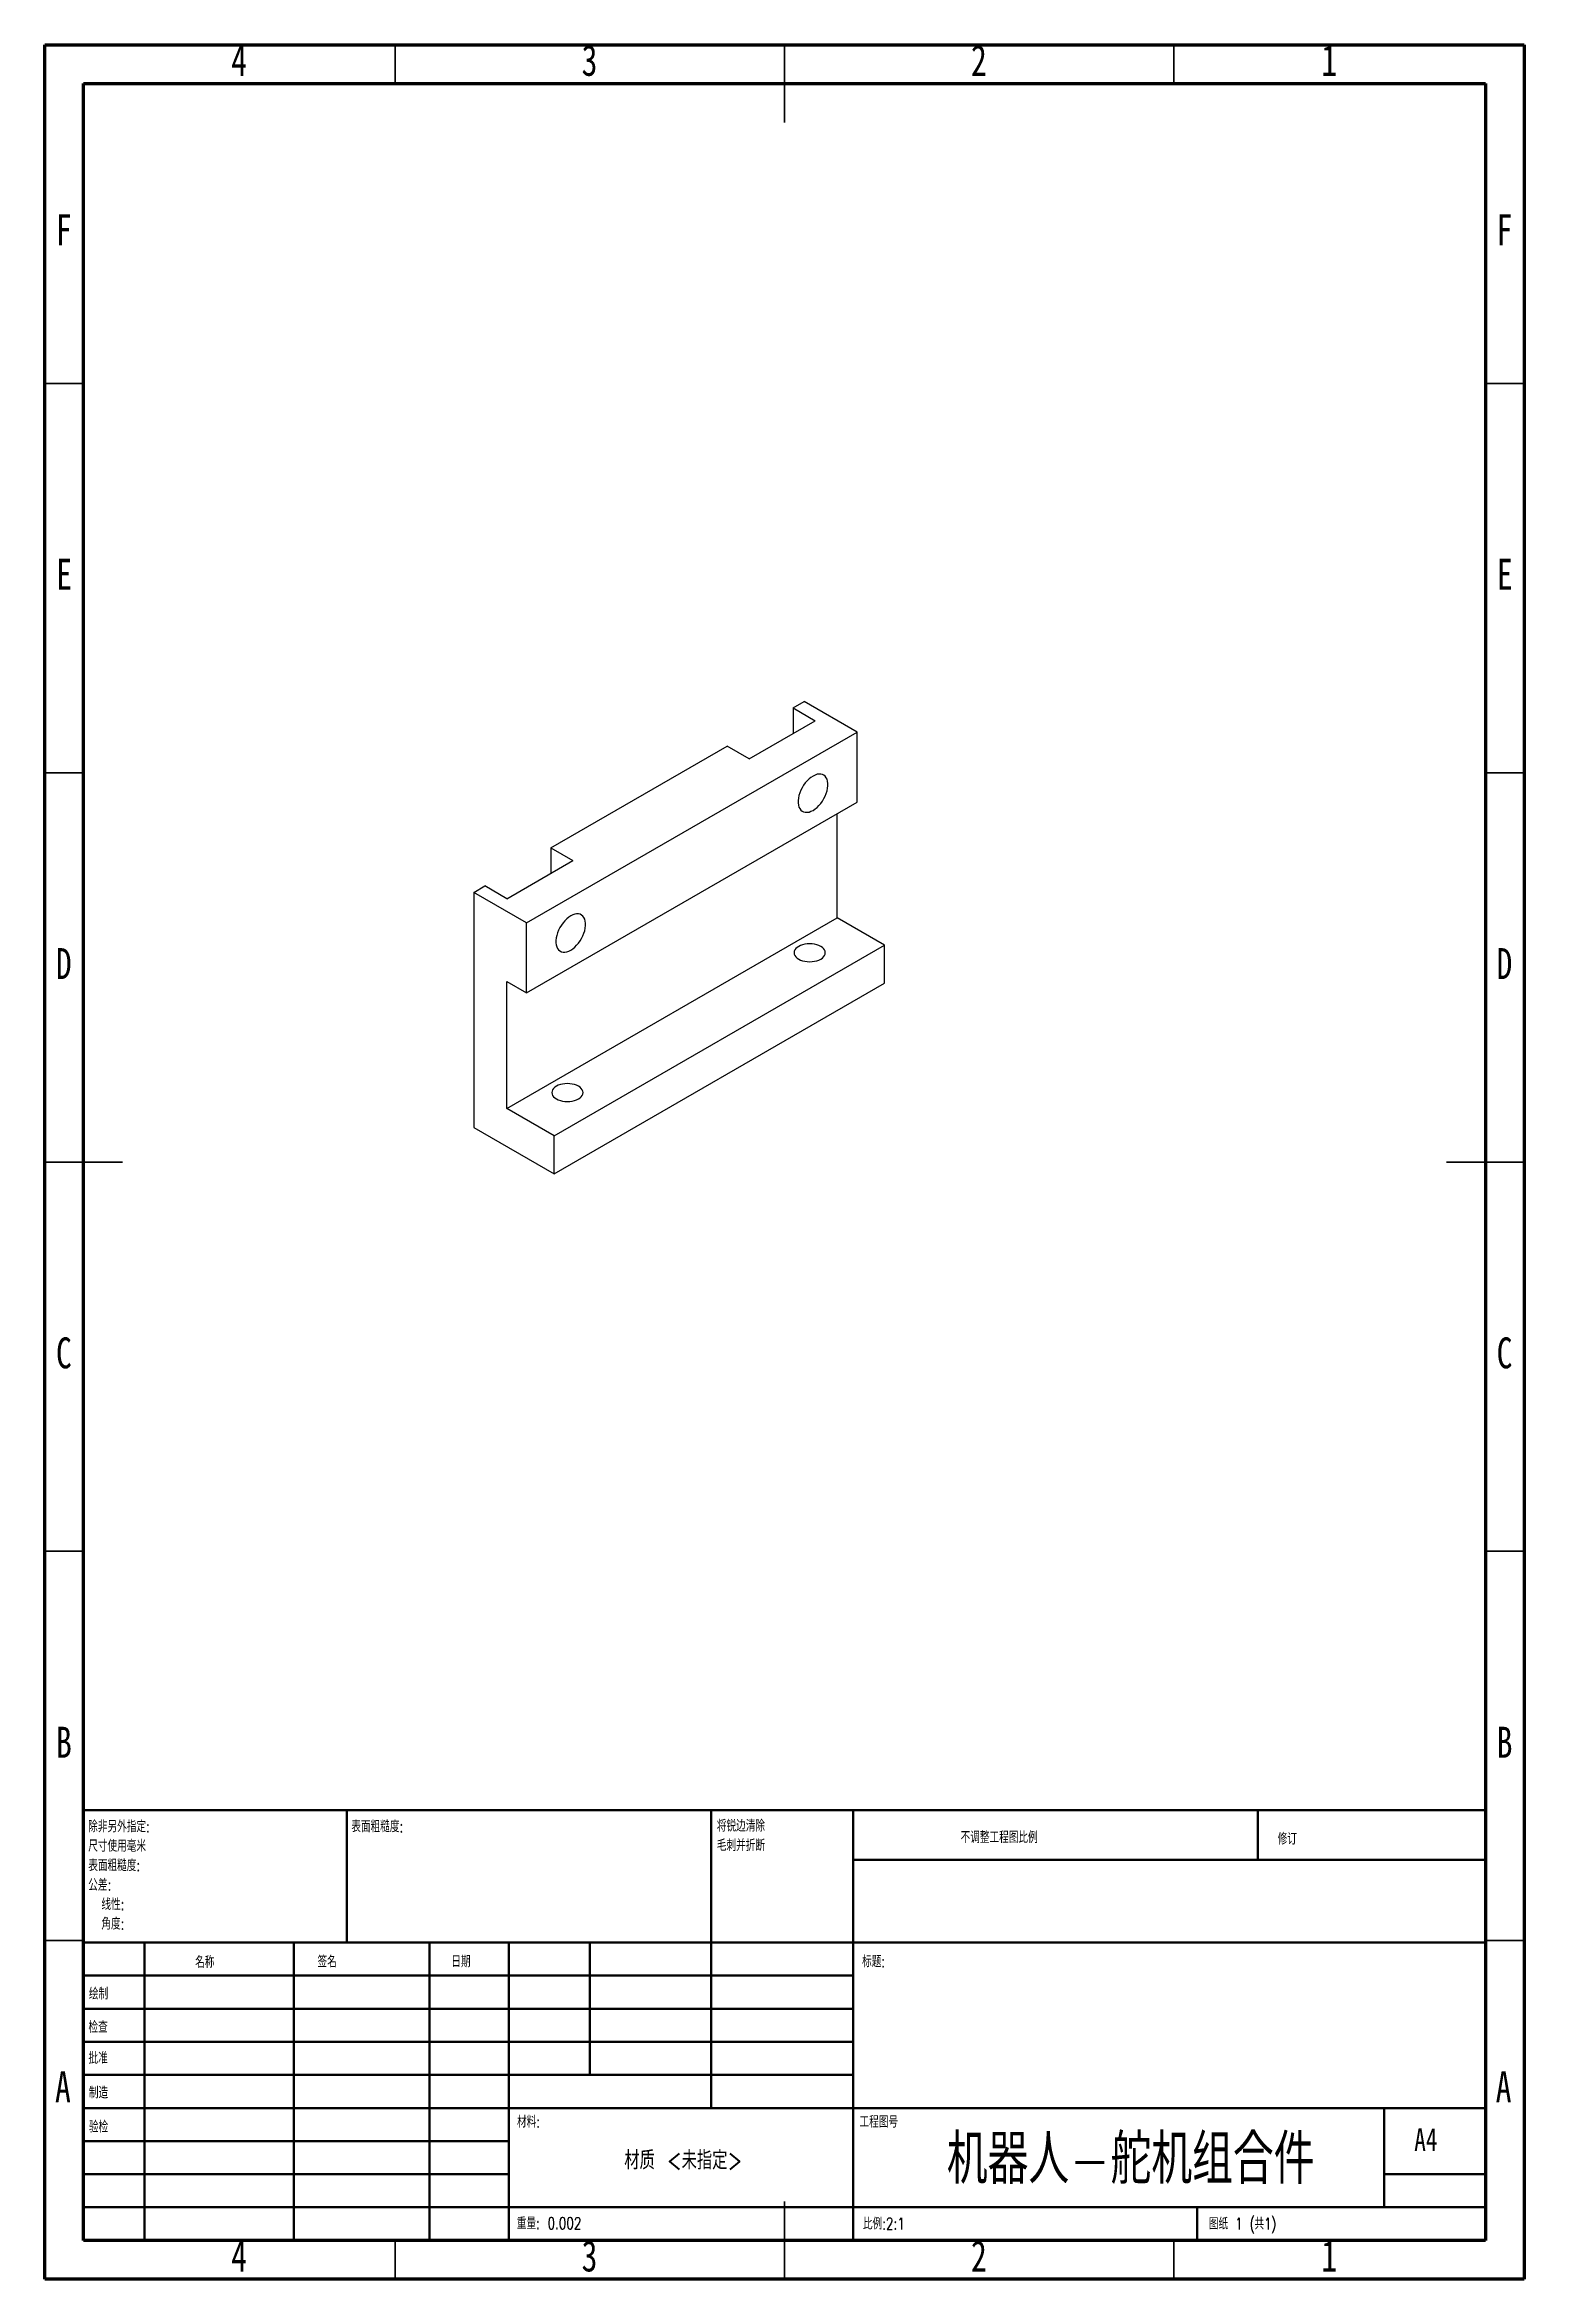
# Model space of a CAD drawing. Header units: millimetres. Extents: x 15 to 205, y 5 to 292.
import ezdxf

# ---------------------------------------------------------------- set-up
doc = ezdxf.new("R2010")
doc.units = ezdxf.units.MM
doc.styles.add('SLDTEXTSTYLE0', font='TXT', dxfattribs={"width": 0.75})
doc.styles.add('SLDTEXTSTYLE1', font='TXT', dxfattribs={"width": 0.75, "bigfont": 'bigfont'})
doc.styles.add('SLDTEXTSTYLE2', font='TXT', dxfattribs={"width": 0.694444, "bigfont": 'bigfont'})

# ---------------------------------------------------------------- blocks, each defined once
blk = doc.blocks.new('SW_NOTE_0')
at = {"color": 0, "linetype": 'Continuous', "lineweight": 0, "char_height": 1.5, "attachment_point": 1, "style": 'SLDTEXTSTYLE1'}
for s, insert in [('\\M+18F9C\\M+194F1另\\M+18A4F\\M+18E77\\M+192E8:', (0, 1.93)), ('\\M+18EDA\\M+190A1\\M+18E67\\M+19770\\M+19F7C\\M+195C4', (0, -0.57)), ('\\M+1955C\\M+196CA\\M+19165糙\\M+19378:', (0, -3.07)), ('\\M+18CF6\\M+18DB7:', (0, -5.57)), ('线\\M+190AB:', (1.69, -8.07)), ('\\M+18A70\\M+19378:', (1.69, -10.57))]:
    blk.add_mtext(s, dxfattribs=dict(at, insert=insert))
blk = doc.blocks.new('SW_NOTE_1')
at = {"color": 0, "linetype": 'Continuous', "lineweight": 0, "char_height": 1.5, "attachment_point": 1, "style": 'SLDTEXTSTYLE1'}
for s, insert in [('\\M+18FAB锐边\\M+190B4\\M+18F9C', (0, 1.93)), ('\\M+196D1\\M+18E68\\M+19BF3\\M+190DC\\M+19266', (0, -0.57))]:
    blk.add_mtext(s, dxfattribs=dict(at, insert=insert))

msp = doc.modelspace()

# ---------------------------------------------------------------- linework, layer by layer
at = {"color": 7, "linetype": 'Continuous', "lineweight": 70}
for p, q in [((15, 5), (15, 292)), ((15, 292), (205, 292)), ((205, 292), (205, 5)), ((20, 10), (20, 287)), ((20, 287), (200, 287)), ((200, 287), (200, 10)), ((200, 10), (20, 10)), ((205, 5), (15, 5))]:
    msp.add_line(p, q, dxfattribs=at)
at = {"color": 7, "linetype": 'Continuous', "lineweight": 35}
for p, q in [((60, 287), (60, 292)), ((110, 292), (110, 282)), ((110, 287), (110, 292)), ((160, 287), (160, 292)), ((20, 248.5), (15, 248.5)), ((200, 248.5), (205, 248.5)), ((20, 198.5), (15, 198.5)), ((200, 198.5), (205, 198.5)), ((15, 148.5), (25, 148.5)), ((20, 148.5), (15, 148.5)), ((205, 148.5), (195, 148.5)), ((200, 148.5), (205, 148.5)), ((20, 98.5), (15, 98.5)), ((200, 98.5), (205, 98.5)), ((20, 48.5), (15, 48.5)), ((200, 48.5), (205, 48.5)), ((110, 5), (110, 15)), ((60, 10), (60, 5)), ((110, 10), (110, 5)), ((160, 10), (160, 5))]:
    msp.add_line(p, q, dxfattribs=at)
at = {"color": 7, "linetype": 'Continuous', "lineweight": 25}
for p, q in [((111.12, 206.81), (112.53, 207.63)), ((111.12, 206.81), (113.95, 205.18)), ((111.12, 206.81), (111.12, 203.54)), ((119.32, 203.71), (112.53, 207.63)), ((105.46, 200.28), (113.95, 205.18)), ((76.89, 179.22), (119.32, 203.71)), ((80.01, 188.85), (102.63, 201.91)), ((105.46, 200.28), (102.63, 201.91)), ((119.32, 194.73), (119.32, 203.71)), ((76.89, 170.23), (119.32, 194.73)), ((116.77, 179.86), (116.77, 193.26)), ((74.35, 182.32), (82.83, 187.22)), ((80.01, 188.85), (82.83, 187.22)), ((80.01, 188.85), (80.01, 185.58)), ((70.11, 183.13), (71.52, 183.95)), ((74.35, 182.32), (71.52, 183.95)), ((76.89, 179.22), (70.11, 183.13)), ((70.11, 183.13), (70.11, 152.92)), ((74.35, 155.37), (116.77, 179.86)), ((76.89, 170.23), (76.89, 179.22)), ((122.86, 176.35), (116.77, 179.86)), ((80.43, 151.86), (122.86, 176.35)), ((122.86, 171.45), (122.86, 176.35)), ((74.35, 171.7), (76.89, 170.23)), ((74.35, 155.37), (74.35, 171.7)), ((80.43, 146.96), (122.86, 171.45)), ((80.43, 151.86), (74.35, 155.37)), ((70.11, 152.92), (80.43, 146.96)), ((80.43, 146.96), (80.43, 151.86))]:
    msp.add_line(p, q, dxfattribs=at)
at = {"color": 7, "linetype": 'Continuous', "lineweight": 50}
for p, q in [((20, 65.25), (200, 65.25)), ((20, 65.25), (20, 10)), ((53.8, 48.25), (53.8, 65.25)), ((100.6, 65.25), (100.6, 27)), ((118.8, 65.25), (118.8, 10)), ((170.8, 58.88), (170.8, 65.25)), ((200, 58.88), (118.8, 58.88)), ((200, 48.25), (20, 48.25)), ((27.8, 48.25), (27.8, 10)), ((46.99, 48.25), (46.99, 10)), ((64.4, 48.25), (64.4, 10)), ((74.6, 10), (74.6, 48.25)), ((85, 31.25), (85, 48.25)), ((118.8, 44), (20, 44)), ((118.8, 39.75), (20, 39.75)), ((118.8, 35.5), (20, 35.5)), ((118.8, 31.25), (20, 31.25)), ((74.6, 27), (20, 27)), ((74.6, 27), (200, 27)), ((187, 14.25), (187, 27)), ((74.6, 22.75), (20, 22.75)), ((74.6, 18.5), (20, 18.5)), ((200, 18.5), (187, 18.5)), ((20, 14.25), (200, 14.25)), ((163, 10), (163, 14.25))]:
    msp.add_line(p, q, dxfattribs=at)
at = {"color": 7, "linetype": 'Continuous', "lineweight": 25, "flags": 128}
for points in [[(113.66, 193.66), (113.92, 193.84), (114.18, 194.04), (114.42, 194.29), (114.66, 194.56), (114.87, 194.86), (115.06, 195.17), (115.22, 195.5), (115.36, 195.83), (115.46, 196.17), (115.53, 196.5), (115.57, 196.82), (115.57, 197.12), (115.53, 197.4), (115.46, 197.65), (115.36, 197.86), (115.22, 198.04), (115.06, 198.18), (114.87, 198.28), (114.66, 198.33), (114.42, 198.33), (114.18, 198.29), (113.92, 198.2), (113.66, 198.07), (113.4, 197.9), (113.15, 197.7), (112.9, 197.45), (112.67, 197.18), (112.46, 196.88), (112.27, 196.57), (112.1, 196.24), (111.97, 195.91), (111.86, 195.57), (111.79, 195.24), (111.76, 194.92), (111.76, 194.62), (111.79, 194.34), (111.86, 194.09), (111.97, 193.88), (112.1, 193.7), (112.27, 193.56), (112.46, 193.46), (112.67, 193.41), (112.9, 193.41), (113.15, 193.45), (113.4, 193.54), (113.66, 193.66)], [(82.55, 175.7), (82.81, 175.87), (83.07, 176.08), (83.31, 176.33), (83.54, 176.6), (83.76, 176.89), (83.95, 177.21), (84.11, 177.54), (84.25, 177.87), (84.35, 178.21), (84.42, 178.54), (84.46, 178.86), (84.46, 179.16), (84.42, 179.44), (84.35, 179.69), (84.25, 179.9), (84.11, 180.08), (83.95, 180.22), (83.76, 180.31), (83.54, 180.37), (83.31, 180.37), (83.07, 180.33), (82.81, 180.24), (82.55, 180.11), (82.29, 179.94), (82.04, 179.73), (81.79, 179.49), (81.56, 179.22), (81.35, 178.92), (81.16, 178.61), (80.99, 178.28), (80.86, 177.94), (80.75, 177.61), (80.68, 177.28), (80.65, 176.96), (80.65, 176.66), (80.68, 176.38), (80.75, 176.13), (80.86, 175.92), (80.99, 175.74), (81.16, 175.6), (81.35, 175.5), (81.56, 175.45), (81.79, 175.45), (82.04, 175.49), (82.29, 175.57), (82.55, 175.7)], [(114.65, 174.56), (114.86, 174.7), (115.02, 174.85), (115.14, 175.02), (115.21, 175.19), (115.24, 175.37), (115.21, 175.56), (115.14, 175.73), (115.02, 175.9), (114.86, 176.05), (114.65, 176.19), (114.41, 176.31), (114.15, 176.4), (113.86, 176.47), (113.55, 176.51), (113.24, 176.53), (112.93, 176.51), (112.62, 176.47), (112.33, 176.4), (112.06, 176.31), (111.83, 176.19), (111.62, 176.05), (111.46, 175.9), (111.34, 175.73), (111.26, 175.56), (111.24, 175.37), (111.26, 175.19), (111.34, 175.02), (111.46, 174.85), (111.62, 174.7), (111.83, 174.56), (112.06, 174.44), (112.33, 174.35), (112.62, 174.28), (112.93, 174.23), (113.24, 174.22), (113.55, 174.23), (113.86, 174.28), (114.15, 174.35), (114.41, 174.44), (114.65, 174.56)], [(83.54, 156.6), (83.74, 156.73), (83.91, 156.89), (84.03, 157.06), (84.1, 157.23), (84.13, 157.41), (84.1, 157.59), (84.03, 157.77), (83.91, 157.94), (83.74, 158.09), (83.54, 158.23), (83.3, 158.35), (83.03, 158.44), (82.74, 158.51), (82.44, 158.55), (82.13, 158.57), (81.81, 158.55), (81.51, 158.51), (81.22, 158.44), (80.95, 158.35), (80.71, 158.23), (80.51, 158.09), (80.34, 157.94), (80.22, 157.77), (80.15, 157.59), (80.13, 157.41), (80.15, 157.23), (80.22, 157.06), (80.34, 156.89), (80.51, 156.73), (80.71, 156.6), (80.95, 156.48), (81.22, 156.38), (81.51, 156.32), (81.81, 156.27), (82.13, 156.26), (82.44, 156.27), (82.74, 156.32), (83.03, 156.38), (83.3, 156.48), (83.54, 156.6)]]:
    msp.add_lwpolyline(points, dxfattribs=at)

# ---------------------------------------------------------------- block references
at = {"color": 7, "linetype": 'Continuous', "lineweight": 0}
for name, p in [('SW_NOTE_0', (20.59, 61.99)), ('SW_NOTE_1', (101.31, 62.07))]:
    msp.add_blockref(name, p, dxfattribs=at)

# ---------------------------------------------------------------- texts
for s, insert, char_height, attachment_point, style in [('4', (39.96, 291.97), 3.97, 2, 'SLDTEXTSTYLE0'), ('3', (84.96, 291.97), 3.97, 2, 'SLDTEXTSTYLE0'), ('2', (134.96, 291.97), 3.97, 2, 'SLDTEXTSTYLE0'), ('1', (179.96, 291.97), 3.97, 2, 'SLDTEXTSTYLE0'), ('F', (17.46, 270.22), 3.97, 2, 'SLDTEXTSTYLE0'), ('F', (202.46, 270.22), 3.97, 2, 'SLDTEXTSTYLE0'), ('E', (17.51, 225.97), 3.97, 2, 'SLDTEXTSTYLE0'), ('E', (202.51, 225.97), 3.97, 2, 'SLDTEXTSTYLE0'), ('D', (17.45, 175.97), 3.97, 2, 'SLDTEXTSTYLE0'), ('D', (202.45, 175.97), 3.97, 2, 'SLDTEXTSTYLE0'), ('C', (17.46, 125.97), 3.97, 2, 'SLDTEXTSTYLE0'), ('C', (202.46, 125.97), 3.97, 2, 'SLDTEXTSTYLE0'), ('B', (17.47, 75.97), 3.97, 2, 'SLDTEXTSTYLE0'), ('B', (202.47, 75.97), 3.97, 2, 'SLDTEXTSTYLE0'), ('\\M+1955C\\M+196CA\\M+19165糙\\M+19378:', (54.37, 63.92), 1.5, 1, 'SLDTEXTSTYLE1'), ('\\M+19573调\\M+190AE\\M+18D48\\M+192F6图\\M+194E4\\M+197E1', (132.61, 62.53), 1.5, 1, 'SLDTEXTSTYLE1'), ('\\M+18F43订', (173.33, 62.33), 1.5, 1, 'SLDTEXTSTYLE1'), ('\\M+196BC\\M+18FCC', (34.32, 46.5), 1.5, 1, 'SLDTEXTSTYLE1'), ('签\\M+196BC', (50.03, 46.56), 1.5, 1, 'SLDTEXTSTYLE1'), ('\\M+193FA\\M+18AFA', (67.21, 46.58), 1.5, 1, 'SLDTEXTSTYLE1'), ('标题:', (119.96, 46.58), 1.5, 1, 'SLDTEXTSTYLE1'), ('绘\\M+190A7', (20.68, 42.43), 1.5, 1, 'SLDTEXTSTYLE1'), ('检查', (20.62, 38.15), 1.5, 1, 'SLDTEXTSTYLE1'), ('A', (17.34, 31.72), 3.97, 2, 'SLDTEXTSTYLE0'), ('\\M+194E1\\M+18F79', (20.62, 34.18), 1.5, 1, 'SLDTEXTSTYLE1'), ('A', (202.34, 31.72), 3.97, 2, 'SLDTEXTSTYLE0'), ('\\M+190A7\\M+191A2', (20.68, 29.73), 1.5, 1, 'SLDTEXTSTYLE1'), ('\\M+18DDE\\M+197BF:', (75.65, 25.99), 1.5, 1, 'SLDTEXTSTYLE1'), ('\\M+18D48\\M+192F6图\\M+18D86', (119.63, 25.99), 1.5, 1, 'SLDTEXTSTYLE1'), ('验检', (20.68, 25.35), 1.5, 1, 'SLDTEXTSTYLE1'), ('\\M+18AF7\\M+18AED\\M+1906C-\\M+191C7\\M+18AF7组\\M+18D87\\M+18C8F', (154.45, 23.61), 6.35, 2, 'SLDTEXTSTYLE1'), ('A4', (190.87, 24.41), 2.91, 1, 'SLDTEXTSTYLE0'), ('\\M+18DDE质 <\\M+196A2\\M+18E77\\M+192E8>', (96.97, 21.49), 2.3813, 2, 'SLDTEXTSTYLE1'), ('\\M+18F64\\M+197CA: 0.002', (75.62, 12.95), 1.4986, 1, 'SLDTEXTSTYLE1'), ('\\M+194E4\\M+197E1:2:1', (120.07, 12.9), 1.5, 1, 'SLDTEXTSTYLE1'), ('图纸 1 (\\M+18BA41)', (164.48, 12.9), 1.5, 1, 'SLDTEXTSTYLE2'), ('4', (39.96, 9.97), 3.97, 2, 'SLDTEXTSTYLE0'), ('3', (84.96, 9.97), 3.97, 2, 'SLDTEXTSTYLE0'), ('2', (134.96, 9.97), 3.97, 2, 'SLDTEXTSTYLE0'), ('1', (179.96, 9.97), 3.97, 2, 'SLDTEXTSTYLE0')]:
    msp.add_mtext(s, dxfattribs=dict(at, insert=insert, char_height=char_height, attachment_point=attachment_point, style=style))

doc.saveas('drawing.dxf')
